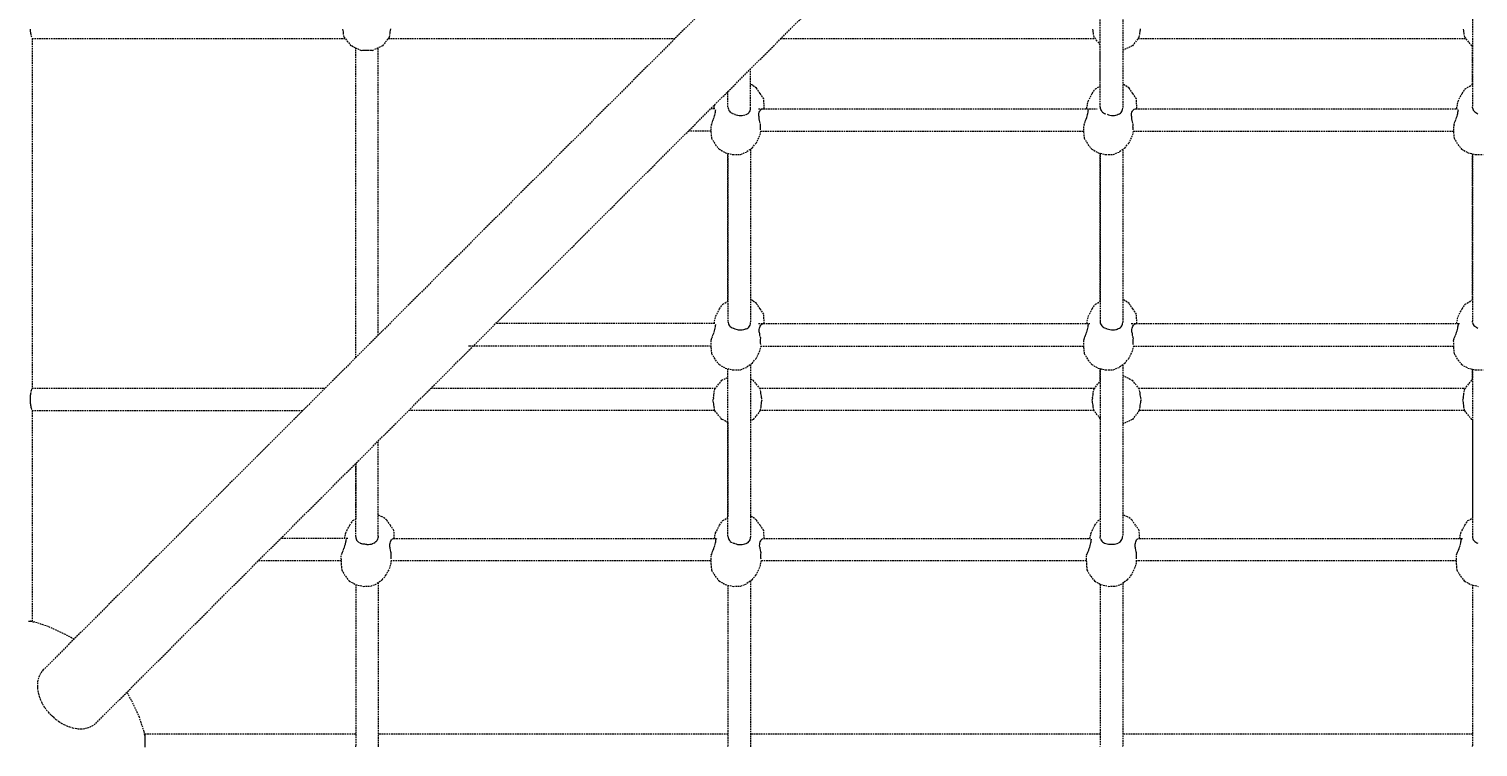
# Model space of a CAD drawing. Header units: millimetres. Extents: x -5899 to 5819, y -5159 to 4068.
# Drawn here: x -1605 to -444, y -934 to -358 of the extents above; entities that cross this region are included whole.
import ezdxf

# ---------------------------------------------------------------- set-up
doc = ezdxf.new("R2010")
doc.units = ezdxf.units.MM
doc.linetypes.add('HIDDEN', pattern=[1.905, 1.27, -0.635])
for name, color, linetype in [('DIKOM_ОБЪЕКТ', 7, 'Continuous'), ('DIKOM_РАЗМЕР_ЗОНА', 7, 'Continuous'), ('DIKOM_РАЗМЕР_ОБЪЕКТА', 7, 'Continuous')]:
    doc.layers.add(name, color=color, linetype=linetype)
doc.styles.add('style1', font='arialbd.ttf', dxfattribs={"width": 0.8})
doc.dimstyles.new('1-50', dxfattribs={"dimtxt": 300, "dimasz": 200, "dimexe": 100, "dimexo": 0, "dimgap": 100, "dimtad": 1, "dimtxsty": 'style1', "dimcen": 200, "dimclrd": 7, "dimclre": 7, "dimclrt": 7, "dimadec": 1, "dimazin": 2, "dimtfac": 1, "dimtmove": 0, "dimatfit": 2, "dimfxl": 0, "dimlwd": 25, "dimlwe": 18, "dimarcsym": 0})

# ---------------------------------------------------------------- blocks, each defined once
blk = doc.blocks.new('*D0')
at = {"layer": 'Defpoints', "color": 0, "transparency": 16777216}
for p in [(-587.3, 2301.2), (-4790.6, -2120.1), (-586.7, -2120.1)]:
    blk.add_point(p, dxfattribs=at)
at = {"layer": 'DIKOM_РАЗМЕР_ОБЪЕКТА', "color": 7, "lineweight": 18, "transparency": 16777216}
for p, q in [((-587.3, 2301.2), (-4890.6, 2301.2)), ((-586.7, -2120.1), (-4890.6, -2120.1))]:
    blk.add_line(p, q, dxfattribs=at)
at = {"layer": 'DIKOM_РАЗМЕР_ОБЪЕКТА', "color": 7, "lineweight": 25, "transparency": 16777216}
blk.add_line((-4790.6, 2101.2), (-4790.6, -1920.1), dxfattribs=at)
at = {"layer": 'DIKOM_РАЗМЕР_ОБЪЕКТА', "color": 7, "transparency": 16777216}
for points in [[(-4823.9, 2101.2), (-4757.2, 2101.2), (-4790.6, 2301.2)], [(-4823.9, -1920.1), (-4757.2, -1920.1), (-4790.6, -2120.1)]]:
    blk.add_solid(points, dxfattribs=at)
at = {"layer": 'DIKOM_РАЗМЕР_ОБЪЕКТА', "color": 7, "transparency": 16777216, "insert": (-5069.3, 85.6), "char_height": 300, "attachment_point": 5, "rotation": 90, "style": 'style1'}
blk.add_mtext('{\\fArial|b0|i0|c204|p34;\\H1.16667x;4400}', dxfattribs=at)
blk = doc.blocks.new('*D1')
at = {"layer": 'Defpoints', "color": 0, "transparency": 16777216}
for p in [(-2800.5, 90.1), (3818.9, 90.1), (3818.9, -4274.7)]:
    blk.add_point(p, dxfattribs=at)
at = {"layer": 'DIKOM_РАЗМЕР_ОБЪЕКТА', "color": 7, "lineweight": 18, "transparency": 16777216}
for p, q in [((-2800.5, 90.1), (-2800.5, -4374.7)), ((3818.9, 90.1), (3818.9, -4374.7))]:
    blk.add_line(p, q, dxfattribs=at)
at = {"layer": 'DIKOM_РАЗМЕР_ОБЪЕКТА', "color": 7, "lineweight": 25, "transparency": 16777216}
blk.add_line((-2600.5, -4274.7), (3618.9, -4274.7), dxfattribs=at)
at = {"layer": 'DIKOM_РАЗМЕР_ОБЪЕКТА', "color": 7, "transparency": 16777216}
for points in [[(-2600.5, -4241.4), (-2600.5, -4308), (-2800.5, -4274.7)], [(3618.9, -4241.4), (3618.9, -4308), (3818.9, -4274.7)]]:
    blk.add_solid(points, dxfattribs=at)
at = {"layer": 'DIKOM_РАЗМЕР_ОБЪЕКТА', "color": 7, "transparency": 16777216, "insert": (471, -3996), "char_height": 300, "attachment_point": 5, "style": 'style1'}
blk.add_mtext('{\\fArial|b0|i0|c204|p34;\\H1.16667x;6600}', dxfattribs=at)
blk = doc.blocks.new('*D2')
at = {"layer": 'Defpoints', "color": 0, "transparency": 16777216}
for p in [(-5423.1, 4068.5), (-588.6, 4068.5), (-588.6, -3888.2)]:
    blk.add_point(p, dxfattribs=at)
at = {"layer": 'DIKOM_РАЗМЕР_ЗОНА', "color": 7, "lineweight": 18, "transparency": 16777216}
for p, q in [((-588.6, 4068.5), (-5523.1, 4068.5)), ((-588.6, -3888.2), (-5523.1, -3888.2))]:
    blk.add_line(p, q, dxfattribs=at)
at = {"layer": 'DIKOM_РАЗМЕР_ЗОНА', "color": 7, "lineweight": 25, "transparency": 16777216}
blk.add_line((-5423.1, -3688.2), (-5423.1, 3868.5), dxfattribs=at)
at = {"layer": 'DIKOM_РАЗМЕР_ЗОНА', "color": 7, "transparency": 16777216}
for points in [[(-5456.4, 3868.5), (-5389.8, 3868.5), (-5423.1, 4068.5)], [(-5456.4, -3688.2), (-5389.8, -3688.2), (-5423.1, -3888.2)]]:
    blk.add_solid(points, dxfattribs=at)
at = {"layer": 'DIKOM_РАЗМЕР_ЗОНА', "color": 7, "transparency": 16777216, "insert": (-5701.8, 90.1), "char_height": 300, "attachment_point": 5, "rotation": 90, "style": 'style1'}
blk.add_mtext('{\\fArial|b0|i0|c204|p34;\\H1.16667x;7900}', dxfattribs=at)
blk = doc.blocks.new('*D3')
at = {"layer": 'Defpoints', "color": 0, "transparency": 16777216}
for p in [(-4566.9, 98), (5818.9, 98), (5818.9, -5058.6)]:
    blk.add_point(p, dxfattribs=at)
at = {"layer": 'DIKOM_РАЗМЕР_ЗОНА', "color": 7, "lineweight": 18, "transparency": 16777216}
for p, q in [((-4566.9, 98), (-4566.9, -5158.6)), ((5818.9, 98), (5818.9, -5158.6))]:
    blk.add_line(p, q, dxfattribs=at)
at = {"layer": 'DIKOM_РАЗМЕР_ЗОНА', "color": 7, "lineweight": 25, "transparency": 16777216}
blk.add_line((-4366.9, -5058.6), (5618.9, -5058.6), dxfattribs=at)
at = {"layer": 'DIKOM_РАЗМЕР_ЗОНА', "color": 7, "transparency": 16777216}
for points in [[(-4366.9, -5025.3), (-4366.9, -5092), (-4566.9, -5058.6)], [(5618.9, -5025.3), (5618.9, -5092), (5818.9, -5058.6)]]:
    blk.add_solid(points, dxfattribs=at)
at = {"layer": 'DIKOM_РАЗМЕР_ЗОНА', "color": 7, "transparency": 16777216, "insert": (502, -4779.9), "char_height": 300, "attachment_point": 5, "style": 'style1'}
blk.add_mtext('{\\fArial|b0|i0|c204|p34;\\H1.16667x;10400}', dxfattribs=at)

msp = doc.modelspace()

# ---------------------------------------------------------------- linework, layer by layer
at = {"layer": 'DIKOM_ОБЪЕКТ', "color": 7, "linetype": 'HIDDEN', "lineweight": 15}
for p, q in [((-694.252, 26.942), (-1593.394, -872.198)), ((-1551.43, -915.068), (-651.711, -15.368)), ((-746.695, -421.04), (-746.695, -287.186)), ((-728.697, -286.716), (-728.697, -421.859)), ((-448.497, -287.667), (-448.497, -420.734)), ((-1603.616, -359.462), (-1603.688, -358.493)), ((-1603.506, -360.739), (-1603.602, -359.719)), ((-1353.172, -359.655), (-1353.385, -358.515)), ((-1352.993, -360.802), (-1353.162, -359.719)), ((-1315.442, -360.738), (-1315.27, -359.643)), ((-1315.258, -359.575), (-1315.05, -358.456)), ((-752.483, -359.651), (-752.698, -358.493)), ((-752.303, -360.798), (-752.475, -359.699)), ((-714.749, -360.721), (-714.58, -359.643)), ((-714.564, -359.558), (-714.359, -358.455)), ((-455.489, -359.651), (-455.704, -358.497)), ((-455.31, -360.798), (-455.481, -359.704)), ((-1603.371, -361.784), (-1603.473, -361.024)), ((-1603.182, -362.834), (-1603.338, -361.983)), ((-1603.06, -363.321), (-1603.161, -362.921)), ((-1602.809, -364.5), (-1602.958, -363.856)), ((-1602.662, -365.002), (-1602.791, -364.566)), ((-1602.42, -366.13), (-1351.354, -366.165)), ((-1602.34, -366.13), (-1602.34, -646.422)), ((-1352.862, -361.854), (-1352.987, -360.855)), ((-1352.78, -362.771), (-1352.862, -361.854)), ((-1352.355, -364.91), (-1352.763, -363.121)), ((-1346.77, -371.913), (-1352.355, -364.91)), ((-1316.09, -364.91), (-1321.675, -371.913)), ((-1317.09, -366.164), (-1087.36, -366.166)), ((-1316.09, -364.91), (-1315.682, -363.122)), ((-1315.67, -362.84), (-1315.588, -361.91)), ((-1315.577, -361.813), (-1315.451, -360.797)), ((-1002.516, -366.164), (-750.663, -366.166)), ((-752.172, -361.853), (-752.298, -360.838)), ((-752.089, -362.783), (-752.172, -361.853)), ((-751.664, -364.91), (-752.072, -363.122)), ((-746.695, -371.141), (-751.664, -364.91)), ((-746.733, -404.148), (-746.734, -371.093)), ((-715.4, -364.91), (-720.984, -371.912)), ((-716.401, -366.164), (-453.67, -366.166)), ((-715.4, -364.91), (-714.992, -363.122)), ((-714.979, -362.839), (-714.899, -361.924)), ((-714.885, -361.797), (-714.762, -360.797)), ((-455.179, -361.853), (-455.304, -360.843)), ((-455.096, -362.779), (-455.179, -361.853)), ((-454.671, -364.91), (-455.079, -363.122)), ((-449.086, -371.912), (-454.671, -364.91)), ((-1340.09, -375.129), (-1346.77, -371.913)), ((-1343.126, -621.931), (-1343.128, -373.666)), ((-1339.743, -375.229), (-1339.283, -375.382)), ((-1339.283, -375.382), (-1338.817, -375.538)), ((-1338.654, -375.597), (-1337.762, -375.507)), ((-1337.706, -375.503), (-1336.637, -375.426)), ((-1336.572, -375.424), (-1335.43, -375.377)), ((-1335.357, -375.375), (-1334.143, -375.359)), ((-1334.062, -375.361), (-1332.86, -375.376)), ((-1332.86, -375.376), (-1331.97, -375.413)), ((-1331.652, -375.426), (-1330.579, -375.503)), ((-1330.52, -375.507), (-1329.794, -375.58)), ((-1329.453, -375.455), (-1328.508, -375.142)), ((-1321.675, -371.913), (-1328.194, -375.052)), ((-1325.159, -603.964), (-1325.161, -373.592)), ((-720.984, -371.912), (-728.697, -375.627)), ((-448.497, -372.196), (-449.086, -371.912)), ((-448.535, -403.043), (-448.536, -372.177)), ((-1026.895, -422), (-1026.898, -390.547)), ((-1025.702, -403.313), (-1026.896, -402.872)), ((-1022.006, -405.923), (-1025.702, -403.313)), ((-1019.082, -410.223), (-1022.006, -405.923)), ((-750.588, -406.489), (-746.695, -404.124)), ((-727.174, -403.313), (-728.697, -402.751)), ((-723.479, -405.923), (-727.174, -403.313)), ((-720.555, -410.222), (-723.479, -405.923)), ((-454.279, -406.489), (-448.9, -403.221)), ((-448.9, -403.221), (-448.497, -403.025)), ((-1044.891, -420.979), (-1044.89, -408.539)), ((-1016.223, -414.462), (-1019.082, -410.223)), ((-1015.861, -422.44), (-1016.223, -414.462)), ((-757.586, -422.439), (-756.272, -416.259)), ((-756.272, -416.259), (-753.121, -410.058)), ((-753.121, -410.058), (-750.588, -406.489)), ((-717.695, -414.462), (-720.555, -410.222)), ((-717.334, -422.439), (-717.695, -414.462)), ((-461.277, -422.439), (-459.963, -416.259)), ((-459.963, -416.259), (-456.813, -410.058)), ((-456.813, -410.058), (-454.279, -406.489)), ((-1055.433, -422.44), (-1058.791, -422.44)), ((-1056.376, -430.435), (-1056.044, -429.48)), ((-1056.113, -422.44), (-1055.39, -419.039)), ((-1055.977, -429.27), (-1055.673, -428.313)), ((-1055.619, -428.125), (-1055.362, -427.202)), ((-1055.323, -427.039), (-1055.159, -426.34)), ((-1055.089, -426.018), (-1054.941, -425.215)), ((-1054.923, -425.084), (-1054.837, -424.387)), ((-1054.862, -423.163), (-1054.819, -423.614)), ((-1054.831, -424.276), (-1054.812, -423.702)), ((-1044.887, -421.049), (-1044.826, -421.93)), ((-1044.81, -422.001), (-1044.599, -422.826)), ((-1044.57, -422.889), (-1044.218, -423.651)), ((-1044.179, -423.711), (-1043.698, -424.397)), ((-1043.648, -424.452), (-1043.057, -425.048)), ((-1042.996, -425.098), (-1042.306, -425.601)), ((-1042.235, -425.647), (-1041.458, -426.055)), ((-1041.376, -426.095), (-1040.534, -426.402)), ((-1040.028, -426.531), (-1039.427, -426.839)), ((-1039.318, -426.886), (-1038.342, -427.262)), ((-1038.224, -427.3), (-1037.205, -427.573)), ((-1037.076, -427.603), (-1036.033, -427.763)), ((-1035.893, -427.785), (-1034.839, -427.829)), ((-1034.578, -427.83), (-1033.547, -427.758)), ((-1033.436, -427.742), (-1032.442, -427.554)), ((-1031.998, -427.421), (-1031.407, -427.234)), ((-1030.993, -427.052), (-1030.449, -426.95)), ((-1030.377, -426.934), (-1029.574, -426.637)), ((-1029.463, -426.584), (-1028.755, -426.159)), ((-1028.713, -426.124), (-1028.105, -425.57)), ((-1028.074, -425.53), (-1027.58, -424.848)), ((-1027.557, -424.802), (-1027.195, -424.003)), ((-1027.18, -423.953), (-1026.964, -423.05)), ((-1026.958, -423.002), (-1026.895, -421.997)), ((-1020.321, -422.44), (-749.064, -422.439)), ((-1020.295, -428.287), (-1020.247, -427.516)), ((-1020.295, -428.287), (-1020.267, -429.411)), ((-1020.266, -429.441), (-1020.21, -430.02)), ((-1020.226, -427.184), (-1020.062, -426.172)), ((-1020.058, -426.147), (-1019.806, -425.223)), ((-1019.8, -425.199), (-1019.467, -424.397)), ((-1019.457, -424.374), (-1019.044, -423.712)), ((-1019.03, -423.691), (-1018.554, -423.168)), ((-1018.537, -423.149), (-1018.014, -422.763)), ((-1017.993, -422.748), (-1017.419, -422.518)), ((-1017.364, -422.504), (-1016.744, -422.44)), ((-757.913, -430.616), (-757.521, -429.491)), ((-757.504, -429.443), (-757.151, -428.327)), ((-757.125, -428.241), (-756.829, -427.177)), ((-756.819, -427.139), (-756.631, -426.334)), ((-756.579, -426.103), (-756.409, -425.187)), ((-756.406, -425.158), (-756.307, -424.362)), ((-756.337, -423.144), (-756.288, -423.663)), ((-756.306, -424.337), (-756.286, -423.683)), ((-746.695, -421.04), (-746.631, -421.959)), ((-746.628, -421.992), (-746.406, -422.858)), ((-746.398, -422.889), (-746.026, -423.692)), ((-746.011, -423.721), (-745.504, -424.443)), ((-745.482, -424.471), (-744.856, -425.102)), ((-744.827, -425.129), (-744.092, -425.664)), ((-744.056, -425.688), (-743.225, -426.126)), ((-743.18, -426.147), (-742.271, -426.478)), ((-741.159, -426.837), (-740.104, -427.243)), ((-740.052, -427.26), (-738.948, -427.555)), ((-738.891, -427.568), (-737.757, -427.743)), ((-737.696, -427.752), (-736.558, -427.801)), ((-736.445, -427.802), (-735.338, -427.723)), ((-735.288, -427.717), (-734.228, -427.517)), ((-734.184, -427.508), (-733.5, -427.292)), ((-733.119, -427.167), (-732.423, -426.847)), ((-732.162, -426.793), (-731.326, -426.484)), ((-731.295, -426.467), (-730.558, -426.026)), ((-730.534, -426.006), (-729.906, -425.433)), ((-729.888, -425.411), (-729.379, -424.709)), ((-729.366, -424.684), (-728.995, -423.863)), ((-728.988, -423.837), (-728.765, -422.911)), ((-728.762, -422.881), (-728.697, -421.86)), ((-721.768, -428.287), (-721.74, -429.409)), ((-721.767, -428.287), (-721.72, -427.516)), ((-721.739, -429.441), (-721.683, -430.02)), ((-721.698, -427.184), (-721.534, -426.174)), ((-721.53, -426.147), (-721.279, -425.224)), ((-721.272, -425.199), (-720.94, -424.398)), ((-720.93, -424.374), (-720.517, -423.713)), ((-720.504, -423.691), (-720.027, -423.167)), ((-720.01, -423.148), (-719.488, -422.763)), ((-719.465, -422.748), (-718.894, -422.518)), ((-718.839, -422.504), (-718.217, -422.439)), ((-718.216, -422.439), (-460.598, -422.439)), ((-461.196, -429.443), (-460.845, -428.336)), ((-460.814, -428.234), (-460.521, -427.176)), ((-460.51, -427.131), (-460.323, -426.334)), ((-460.27, -426.096), (-460.101, -425.187)), ((-460.096, -425.152), (-459.999, -424.361)), ((-460.029, -423.144), (-459.98, -423.659)), ((-459.997, -424.333), (-459.978, -423.683)), ((-448.434, -421.654), (-448.497, -420.736)), ((-448.43, -421.686), (-448.209, -422.551)), ((-448.199, -422.584), (-447.829, -423.384)), ((-447.814, -423.414), (-447.307, -424.135)), ((-447.284, -424.165), (-446.659, -424.795)), ((-446.629, -424.823), (-445.896, -425.357)), ((-445.858, -425.382), (-445.04, -425.813)), ((-444.982, -425.858), (-444.074, -426.453)), ((-1058.537, -440.439), (-1076.791, -440.439)), ((-1058.645, -436.581), (-1058.518, -441.103)), ((-1058.518, -441.103), (-1058.086, -446.018)), ((-1058.112, -435.317), (-1058.421, -436.09)), ((-1058.007, -435.038), (-1057.72, -434.21)), ((-1057.631, -433.923), (-1057.375, -433.049)), ((-1057.295, -432.771), (-1056.915, -431.855)), ((-1056.816, -431.604), (-1056.458, -430.663)), ((-1020.21, -430.02), (-1020.157, -430.578)), ((-1020.154, -430.61), (-1019.956, -431.746)), ((-1019.95, -431.783), (-1019.673, -432.903)), ((-1019.663, -432.943), (-1019.321, -434.026)), ((-1018.806, -440.276), (-1019.613, -444.074)), ((-1019.232, -436.188), (-1019.237, -437.094)), ((-1019.235, -437.182), (-1019.213, -438.01)), ((-1019.201, -435.157), (-1019.231, -436.141)), ((-1019.213, -438.01), (-1019.16, -438.745)), ((-1019.163, -434.434), (-1019.199, -435.112)), ((-1019.157, -438.788), (-1019.098, -439.281)), ((-1018.84, -440.439), (-760.01, -440.439)), ((-760.117, -436.586), (-759.991, -441.103)), ((-759.991, -441.103), (-759.558, -446.018)), ((-759.547, -435.223), (-759.934, -436.188)), ((-759.501, -435.096), (-759.171, -434.139)), ((-759.15, -434.078), (-758.838, -433.011)), ((-758.786, -432.815), (-758.385, -431.846)), ((-758.361, -431.791), (-757.932, -430.668)), ((-721.683, -430.02), (-721.629, -430.576)), ((-721.627, -430.61), (-721.43, -431.745)), ((-721.423, -431.783), (-721.147, -432.901)), ((-721.136, -432.943), (-720.794, -434.025)), ((-720.277, -440.275), (-721.086, -444.074)), ((-720.705, -436.187), (-720.71, -437.093)), ((-720.708, -437.183), (-720.685, -438.01)), ((-720.674, -435.157), (-720.703, -436.139)), ((-720.685, -438.01), (-720.633, -438.743)), ((-720.636, -434.434), (-720.671, -435.11)), ((-720.63, -438.788), (-720.57, -439.28)), ((-720.312, -440.439), (-463.701, -440.439)), ((-463.808, -436.586), (-463.683, -441.102)), ((-463.683, -441.102), (-463.25, -446.018)), ((-463.243, -435.229), (-463.625, -436.188)), ((-463.192, -435.096), (-462.865, -434.145)), ((-462.841, -434.078), (-462.531, -433.018)), ((-462.478, -432.815), (-462.079, -431.853)), ((-462.053, -431.791), (-461.627, -430.675)), ((-461.604, -430.615), (-461.215, -429.498)), ((-1058.086, -446.018), (-1055.054, -451.103)), ((-1055.054, -451.103), (-1052.052, -454.782)), ((-1025.55, -453.904), (-1022.407, -449.856)), ((-1019.613, -444.074), (-1022.407, -449.856)), ((-759.558, -446.018), (-756.527, -451.102)), ((-756.527, -451.102), (-753.525, -454.781)), ((-727.023, -453.904), (-723.88, -449.856)), ((-721.086, -444.074), (-723.88, -449.856)), ((-463.25, -446.018), (-460.218, -451.102)), ((-460.218, -451.102), (-457.216, -454.781)), ((-1052.052, -454.782), (-1046.974, -457.65)), ((-1046.974, -457.65), (-1040.827, -459.141)), ((-1044.928, -576.569), (-1044.929, -458.146)), ((-1044.892, -458.155), (-1044.891, -592.902)), ((-1040.827, -459.141), (-1034.827, -458.957)), ((-1034.827, -458.957), (-1030.162, -457.136)), ((-1025.55, -453.904), (-1030.162, -457.136)), ((-1026.894, -454.846), (-1026.894, -593.82)), ((-753.525, -454.781), (-748.447, -457.65)), ((-748.447, -457.65), (-742.3, -459.141)), ((-746.731, -576.77), (-746.733, -458.066)), ((-746.695, -458.075), (-746.694, -592.955)), ((-742.3, -459.141), (-736.3, -458.956)), ((-736.3, -458.956), (-731.635, -457.136)), ((-727.023, -453.904), (-731.635, -457.136)), ((-728.697, -455.077), (-728.697, -593.686)), ((-457.216, -454.781), (-452.139, -457.65)), ((-452.139, -457.65), (-445.992, -459.14)), ((-448.533, -575.666), (-448.535, -458.523)), ((-448.497, -458.533), (-448.497, -592.65)), ((-445.992, -459.14), (-439.991, -458.956)), ((-1051.648, -582.681), (-1049.115, -579.112)), ((-1049.115, -579.112), (-1044.891, -576.548)), ((-1025.702, -575.936), (-1026.894, -575.496)), ((-1022.006, -578.546), (-1025.702, -575.936)), ((-1019.082, -582.846), (-1022.006, -578.546)), ((-753.121, -582.681), (-750.588, -579.112)), ((-750.588, -579.112), (-746.694, -576.747)), ((-727.174, -575.935), (-728.697, -575.374)), ((-723.479, -578.546), (-727.174, -575.935)), ((-720.555, -582.846), (-723.479, -578.546)), ((-456.813, -582.681), (-454.279, -579.112)), ((-454.279, -579.112), (-448.9, -575.844)), ((-448.9, -575.844), (-448.497, -575.648)), ((-1056.016, -594.604), (-1054.799, -588.882)), ((-1054.799, -588.882), (-1051.648, -582.681)), ((-1016.222, -587.085), (-1019.082, -582.846)), ((-1015.882, -594.604), (-1016.222, -587.085)), ((-757.489, -594.604), (-756.272, -588.882)), ((-756.272, -588.882), (-753.121, -582.681)), ((-717.695, -587.084), (-720.555, -582.846)), ((-717.355, -594.604), (-717.695, -587.084)), ((-461.18, -594.603), (-459.963, -588.882)), ((-459.963, -588.882), (-456.813, -582.681)), ((-1055.478, -594.604), (-1230.959, -594.604)), ((-1056.913, -603.902), (-1056.49, -602.794)), ((-1056.467, -602.73), (-1056.08, -601.618)), ((-1056.06, -601.558), (-1055.712, -600.456)), ((-1055.696, -600.404), (-1055.402, -599.348)), ((-1055.391, -599.303), (-1055.158, -598.308)), ((-1055.13, -598.157), (-1054.981, -597.359)), ((-1054.977, -597.322), (-1054.879, -596.533)), ((-1054.908, -595.314), (-1054.859, -595.828)), ((-1054.878, -596.502), (-1054.858, -595.852)), ((-1044.891, -592.903), (-1044.829, -593.821)), ((-1044.826, -593.854), (-1044.603, -594.719)), ((-1044.595, -594.751), (-1044.224, -595.552)), ((-1044.208, -595.583), (-1043.702, -596.304)), ((-1043.68, -596.333), (-1043.054, -596.963)), ((-1043.024, -596.99), (-1042.291, -597.525)), ((-1042.253, -597.55), (-1041.424, -597.987)), ((-1041.378, -598.009), (-1040.649, -598.274)), ((-1040.43, -598.353), (-1039.884, -598.478)), ((-1039.884, -598.478), (-1039.451, -598.7)), ((-1039.355, -598.744), (-1038.303, -599.15)), ((-1038.249, -599.167), (-1037.146, -599.461)), ((-1037.088, -599.475), (-1035.957, -599.65)), ((-1035.893, -599.659), (-1034.758, -599.707)), ((-1034.642, -599.709), (-1033.536, -599.631)), ((-1033.485, -599.624), (-1032.426, -599.425)), ((-1032.161, -599.345), (-1031.39, -599.102)), ((-1031.314, -599.074), (-1030.817, -598.844)), ((-1030.817, -598.844), (-1030.4, -598.766)), ((-1030.359, -598.753), (-1029.524, -598.444)), ((-1029.491, -598.428), (-1028.756, -597.986)), ((-1028.731, -597.965), (-1028.103, -597.394)), ((-1028.084, -597.37), (-1027.576, -596.669)), ((-1027.564, -596.644), (-1027.192, -595.823)), ((-1027.185, -595.795), (-1026.962, -594.869)), ((-1026.959, -594.841), (-1026.894, -593.818)), ((-1020.328, -594.604), (-755.018, -594.604)), ((-1019.873, -600.451), (-1019.806, -599.376)), ((-1019.845, -601.574), (-1019.873, -600.451)), ((-1019.844, -601.606), (-1019.734, -602.74)), ((-1019.804, -599.348), (-1019.64, -598.338)), ((-1019.731, -602.775), (-1019.535, -603.909)), ((-1019.636, -598.311), (-1019.384, -597.39)), ((-1019.376, -597.364), (-1019.045, -596.563)), ((-1019.035, -596.538), (-1018.623, -595.877)), ((-1018.608, -595.855), (-1018.134, -595.332)), ((-1018.115, -595.313), (-1017.592, -594.928)), ((-1017.571, -594.912), (-1016.999, -594.682)), ((-1016.941, -594.669), (-1016.52, -594.625)), ((-758.407, -603.955), (-757.977, -602.832)), ((-757.957, -602.78), (-757.565, -601.655)), ((-757.548, -601.607), (-757.196, -600.492)), ((-757.17, -600.405), (-756.873, -599.34)), ((-756.864, -599.303), (-756.63, -598.3)), ((-756.603, -598.156), (-756.453, -597.35)), ((-756.45, -597.321), (-756.352, -596.526)), ((-756.382, -595.309), (-756.332, -595.827)), ((-756.351, -596.502), (-756.331, -595.847)), ((-746.694, -592.959), (-746.631, -593.881)), ((-746.628, -593.909), (-746.407, -594.772)), ((-746.398, -594.804), (-746.026, -595.605)), ((-746.011, -595.636), (-745.504, -596.357)), ((-745.482, -596.386), (-744.856, -597.016)), ((-744.826, -597.044), (-744.094, -597.579)), ((-744.056, -597.604), (-743.226, -598.04)), ((-743.18, -598.062), (-742.272, -598.393)), ((-742.079, -598.441), (-741.383, -598.601)), ((-741.158, -598.711), (-740.105, -599.117)), ((-740.051, -599.134), (-738.949, -599.429)), ((-738.89, -599.442), (-737.759, -599.617)), ((-737.696, -599.626), (-736.56, -599.674)), ((-736.444, -599.675), (-735.339, -599.598)), ((-735.287, -599.591), (-734.23, -599.392)), ((-734.184, -599.382), (-733.664, -599.218)), ((-733.664, -599.218), (-733.193, -599.07)), ((-733.117, -599.041), (-732.246, -598.64)), ((-732.16, -598.619), (-731.327, -598.31)), ((-731.293, -598.292), (-730.558, -597.852)), ((-730.533, -597.831), (-729.906, -597.26)), ((-729.886, -597.235), (-729.379, -596.535)), ((-729.366, -596.509), (-728.995, -595.691)), ((-728.987, -595.662), (-728.764, -594.736)), ((-728.761, -594.701), (-728.697, -593.686)), ((-721.8, -594.604), (-458.709, -594.603)), ((-721.346, -600.451), (-721.279, -599.378)), ((-721.318, -601.572), (-721.346, -600.451)), ((-721.317, -601.605), (-721.207, -602.739)), ((-721.277, -599.348), (-721.113, -598.339)), ((-721.203, -602.774), (-721.007, -603.907)), ((-721.108, -598.311), (-720.857, -597.39)), ((-720.849, -597.363), (-720.519, -596.563)), ((-720.508, -596.538), (-720.096, -595.878)), ((-720.082, -595.855), (-719.607, -595.332)), ((-719.588, -595.313), (-719.066, -594.929)), ((-719.044, -594.912), (-718.474, -594.682)), ((-718.419, -594.669), (-717.992, -594.624)), ((-462.097, -603.955), (-461.671, -602.839)), ((-461.649, -602.78), (-461.259, -601.662)), ((-461.24, -601.607), (-460.889, -600.5)), ((-460.859, -600.398), (-460.564, -599.34)), ((-460.554, -599.295), (-460.321, -598.3)), ((-460.294, -598.156), (-460.144, -597.35)), ((-460.141, -597.316), (-460.043, -596.526)), ((-460.073, -595.309), (-460.024, -595.823)), ((-460.041, -596.497), (-460.022, -595.847)), ((-448.434, -593.571), (-448.497, -592.65)), ((-448.43, -593.602), (-448.209, -594.465)), ((-448.199, -594.498), (-447.829, -595.298)), ((-447.813, -595.33), (-447.308, -596.05)), ((-447.284, -596.08), (-446.659, -596.709)), ((-446.628, -596.738), (-446.106, -597.119)), ((-445.858, -597.297), (-445.03, -597.734)), ((-444.901, -597.785), (-444.075, -598.326)), ((-1058.549, -612.603), (-1252.98, -612.604)), ((-1058.67, -608.304), (-1058.518, -613.726)), ((-1058.343, -607.487), (-1058.669, -608.304)), ((-1058.518, -613.726), (-1058.086, -618.641)), ((-1058.266, -607.289), (-1057.918, -606.282)), ((-1057.884, -606.173), (-1057.428, -605.145)), ((-1057.393, -605.065), (-1056.941, -603.974)), ((-1018.684, -612.325), (-1019.613, -616.698)), ((-1019.528, -603.947), (-1019.251, -605.065)), ((-1019.242, -605.108), (-1018.947, -606.041)), ((-1019.049, -608.352), (-1019.054, -609.258)), ((-1019.053, -609.348), (-1019.03, -610.174)), ((-1019.018, -607.322), (-1019.047, -608.305)), ((-1019.03, -610.174), (-1018.978, -610.909)), ((-1018.961, -606.234), (-1019.016, -607.275)), ((-1018.975, -610.953), (-1018.915, -611.445)), ((-1018.743, -612.603), (-760.022, -612.603)), ((-759.816, -607.486), (-760.142, -608.303)), ((-760.142, -608.303), (-759.991, -613.725)), ((-759.991, -613.725), (-759.558, -618.641)), ((-759.751, -607.325), (-759.399, -606.303)), ((-759.357, -606.173), (-758.914, -605.175)), ((-758.888, -605.117), (-758.429, -604.01)), ((-720.157, -612.325), (-721.086, -616.697)), ((-721.001, -603.946), (-720.724, -605.064)), ((-720.715, -605.107), (-720.42, -606.04)), ((-720.522, -608.352), (-720.526, -609.256)), ((-720.525, -609.348), (-720.502, -610.173)), ((-720.49, -607.321), (-720.52, -608.303)), ((-720.503, -610.173), (-720.45, -610.907)), ((-720.434, -606.234), (-720.489, -607.274)), ((-720.447, -610.952), (-720.387, -611.443)), ((-720.215, -612.603), (-463.714, -612.603)), ((-463.507, -607.486), (-463.833, -608.303)), ((-463.833, -608.303), (-463.683, -613.725)), ((-463.683, -613.725), (-463.25, -618.641)), ((-463.443, -607.325), (-463.092, -606.31)), ((-463.048, -606.173), (-462.608, -605.183)), ((-462.58, -605.116), (-462.124, -604.018)), ((-1058.086, -618.641), (-1055.054, -623.726)), ((-1055.054, -623.726), (-1052.052, -627.405)), ((-1025.55, -626.528), (-1030.162, -629.759)), ((-1025.55, -626.528), (-1022.407, -622.479)), ((-1019.613, -616.698), (-1022.407, -622.479)), ((-759.558, -618.641), (-756.527, -623.726)), ((-756.527, -623.726), (-753.525, -627.405)), ((-727.023, -626.527), (-731.635, -629.759)), ((-727.023, -626.527), (-723.88, -622.479)), ((-721.086, -616.697), (-723.88, -622.479)), ((-463.25, -618.641), (-460.217, -623.726)), ((-460.217, -623.726), (-457.216, -627.405)), ((-1052.052, -627.405), (-1046.974, -630.273)), ((-1049.777, -639.97), (-1044.892, -637.617)), ((-1046.974, -630.273), (-1040.827, -631.763)), ((-1044.928, -637.635), (-1044.928, -630.769)), ((-1044.891, -765.058), (-1044.892, -630.778)), ((-1040.827, -631.763), (-1034.827, -631.58)), ((-1034.827, -631.58), (-1030.162, -629.759)), ((-1026.894, -627.469), (-1026.894, -765.813)), ((-753.525, -627.405), (-748.447, -630.273)), ((-748.447, -630.273), (-742.3, -631.763)), ((-746.73, -640.785), (-746.73, -630.689)), ((-746.695, -630.697), (-746.694, -765.655)), ((-742.3, -631.763), (-736.299, -631.58)), ((-736.299, -631.58), (-731.635, -629.759)), ((-728.697, -627.7), (-728.697, -764.843)), ((-728.697, -636.256), (-720.984, -639.97)), ((-457.216, -627.405), (-452.139, -630.273)), ((-452.139, -630.273), (-445.991, -631.763)), ((-448.533, -639.703), (-448.533, -631.147)), ((-448.497, -631.155), (-448.497, -765.159)), ((-445.991, -631.763), (-439.991, -631.58)), ((-1603.339, -650.569), (-1603.182, -649.719)), ((-1603.161, -649.631), (-1603.059, -649.226)), ((-1602.973, -648.761), (-1602.81, -648.051)), ((-1602.791, -647.985), (-1602.66, -647.548)), ((-1602.62, -647.34), (-1602.511, -646.897)), ((-1602.42, -646.422), (-1367.586, -646.391)), ((-1282.743, -646.386), (-1054.895, -646.387)), ((-1056.02, -650.691), (-1055.941, -649.785)), ((-1055.922, -649.429), (-1055.361, -646.972)), ((-1055.361, -646.972), (-1049.777, -639.97)), ((-1026.894, -638.904), (-1024.681, -639.97)), ((-1019.098, -646.972), (-1024.681, -639.97)), ((-1019.564, -646.386), (-751.197, -646.387)), ((-1018.538, -649.422), (-1019.098, -646.972)), ((-1018.453, -650.532), (-1018.53, -649.608)), ((-752.324, -650.694), (-752.241, -649.769)), ((-752.225, -649.43), (-751.664, -646.972)), ((-751.664, -646.972), (-746.695, -640.74)), ((-715.4, -646.972), (-720.984, -639.97)), ((-715.868, -646.386), (-454.204, -646.387)), ((-714.84, -649.422), (-715.4, -646.972)), ((-714.758, -650.517), (-714.833, -649.611)), ((-455.331, -650.693), (-455.249, -649.773)), ((-455.232, -649.43), (-454.671, -646.972)), ((-454.671, -646.972), (-449.086, -639.97)), ((-449.086, -639.97), (-448.497, -639.686)), ((-1603.691, -656.57), (-1603.733, -655.374)), ((-1603.731, -655.253), (-1603.688, -654.058)), ((-1603.688, -654.058), (-1603.613, -653.056)), ((-1603.613, -657.694), (-1603.688, -656.691)), ((-1603.601, -652.833), (-1603.559, -652.377)), ((-1603.56, -658.353), (-1603.601, -657.916)), ((-1603.506, -658.936), (-1603.56, -658.353)), ((-1603.559, -652.377), (-1603.506, -651.813)), ((-1603.496, -651.701), (-1603.371, -650.767)), ((-1603.371, -659.982), (-1603.496, -659.048)), ((-1603.182, -661.031), (-1603.339, -660.181)), ((-1603.059, -661.525), (-1603.161, -661.119)), ((-1056.708, -656.633), (-1056.907, -655.704)), ((-1056.575, -654.193), (-1056.828, -655.374)), ((-1056.483, -657.848), (-1056.694, -656.714)), ((-1056.557, -654.108), (-1056.453, -653.551)), ((-1056.303, -658.996), (-1056.472, -657.919)), ((-1056.453, -653.551), (-1056.345, -652.966)), ((-1056.331, -652.89), (-1056.162, -651.808)), ((-1056.171, -660.05), (-1056.295, -659.058)), ((-1056.091, -660.962), (-1056.171, -660.051)), ((-1056.151, -651.741), (-1056.028, -650.748)), ((-1055.361, -664.436), (-1056.072, -661.32)), ((-1019.098, -664.436), (-1018.386, -661.32)), ((-1018.327, -651.593), (-1018.449, -650.574)), ((-1018.373, -661.037), (-1018.291, -660.104)), ((-1018.149, -652.759), (-1018.32, -651.644)), ((-1018.282, -660.014), (-1018.155, -658.995)), ((-1018.146, -658.939), (-1017.974, -657.84)), ((-1017.921, -654.002), (-1018.14, -652.819)), ((-1017.955, -657.74), (-1017.748, -656.626)), ((-1017.646, -655.297), (-1017.909, -654.07)), ((-1017.733, -656.555), (-1017.551, -655.704)), ((-753.012, -656.634), (-753.211, -655.704)), ((-752.873, -654.17), (-753.131, -655.374)), ((-752.786, -657.848), (-753.001, -656.691)), ((-752.86, -654.109), (-752.756, -653.548)), ((-752.606, -658.996), (-752.778, -657.898)), ((-752.756, -653.548), (-752.643, -652.944)), ((-752.634, -652.891), (-752.461, -651.788)), ((-752.475, -660.05), (-752.601, -659.037)), ((-752.392, -660.98), (-752.475, -660.05)), ((-752.454, -651.744), (-752.328, -650.731)), ((-751.664, -664.436), (-752.376, -661.32)), ((-715.4, -664.436), (-714.689, -661.32)), ((-714.632, -651.576), (-714.752, -650.577)), ((-714.677, -661.037), (-714.596, -660.123)), ((-714.455, -652.739), (-714.624, -651.646)), ((-714.582, -659.994), (-714.458, -658.995)), ((-714.446, -658.917), (-714.277, -657.841)), ((-714.229, -653.979), (-714.442, -652.821)), ((-714.258, -657.74), (-714.051, -656.626)), ((-713.954, -655.273), (-714.212, -654.071)), ((-714.03, -656.531), (-713.853, -655.704)), ((-456.019, -656.634), (-456.217, -655.704)), ((-455.881, -654.175), (-456.138, -655.374)), ((-455.793, -657.848), (-456.007, -656.696)), ((-455.867, -654.108), (-455.763, -653.549)), ((-455.613, -658.996), (-455.784, -657.903)), ((-455.763, -653.549), (-455.651, -652.949)), ((-455.641, -652.891), (-455.469, -651.793)), ((-455.481, -660.05), (-455.607, -659.042)), ((-455.4, -660.976), (-455.481, -660.05)), ((-455.461, -651.743), (-455.335, -650.734)), ((-454.671, -664.436), (-455.382, -661.32)), ((-1602.81, -662.698), (-1602.973, -661.988)), ((-1602.66, -663.201), (-1602.791, -662.763)), ((-1602.511, -663.852), (-1602.62, -663.409)), ((-1602.42, -664.328), (-1385.553, -664.358)), ((-1602.34, -664.328), (-1602.34, -833.255)), ((-1055.378, -664.363), (-1300.718, -664.362)), ((-1049.777, -671.439), (-1055.361, -664.436)), ((-1044.891, -673.791), (-1049.777, -671.439)), ((-1024.681, -671.439), (-1026.894, -672.504)), ((-1019.098, -664.436), (-1024.681, -671.439)), ((-751.681, -664.363), (-1019.08, -664.362)), ((-746.695, -670.668), (-751.664, -664.436)), ((-746.733, -670.62), (-746.723, -751.572)), ((-720.984, -671.439), (-728.697, -675.152)), ((-715.4, -664.436), (-720.984, -671.439)), ((-454.687, -664.363), (-715.384, -664.362)), ((-449.086, -671.439), (-454.671, -664.436)), ((-448.497, -671.722), (-449.086, -671.439)), ((-448.535, -671.704), (-448.525, -750.394)), ((-1044.929, -673.773), (-1044.92, -750.014)), ((-1325.091, -765.031), (-1325.096, -688.739)), ((-1343.122, -706.765), (-1343.117, -751.191)), ((-1343.09, -765.364), (-1343.086, -706.728)), ((-1347.908, -756.131), (-1345.373, -752.562)), ((-1345.373, -752.562), (-1343.088, -751.174)), ((-1321.96, -749.386), (-1325.093, -748.23)), ((-1318.265, -751.996), (-1321.96, -749.386)), ((-1315.342, -756.296), (-1318.265, -751.996)), ((-1051.648, -756.131), (-1049.115, -752.562)), ((-1049.115, -752.562), (-1044.891, -749.997)), ((-1025.701, -749.386), (-1026.894, -748.946)), ((-1022.006, -751.996), (-1025.701, -749.386)), ((-1019.082, -756.296), (-1022.006, -751.996)), ((-750.886, -756.131), (-748.352, -752.562)), ((-748.352, -752.562), (-746.694, -751.555)), ((-724.939, -749.385), (-728.697, -747.999)), ((-721.243, -751.995), (-724.939, -749.385)), ((-718.319, -756.295), (-721.243, -751.995)), ((-454.627, -756.13), (-452.093, -752.561)), ((-452.093, -752.561), (-448.497, -750.377)), ((-1352.001, -766.768), (-1351.058, -762.332)), ((-1351.058, -762.332), (-1347.908, -756.131)), ((-1343.087, -765.405), (-1343.024, -766.315)), ((-1325.38, -766.993), (-1325.16, -766.082)), ((-1325.091, -765.03), (-1325.156, -766.041)), ((-1312.481, -760.535), (-1315.342, -756.296)), ((-1312.2, -766.768), (-1312.481, -760.535)), ((-1055.742, -766.768), (-1054.799, -762.332)), ((-1054.799, -762.332), (-1051.648, -756.131)), ((-1044.891, -765.062), (-1044.829, -765.979)), ((-1044.825, -766.009), (-1044.603, -766.874)), ((-1026.959, -766.833), (-1026.894, -765.818)), ((-1016.222, -760.535), (-1019.082, -756.296)), ((-1015.94, -766.768), (-1016.222, -760.535)), ((-754.98, -766.768), (-754.036, -762.332)), ((-754.036, -762.332), (-750.886, -756.131)), ((-746.631, -766.485), (-746.694, -765.655)), ((-728.985, -766.776), (-728.764, -765.85)), ((-728.761, -765.815), (-728.697, -764.844)), ((-715.46, -760.534), (-718.319, -756.295)), ((-715.178, -766.768), (-715.46, -760.534)), ((-458.721, -766.768), (-457.778, -762.332)), ((-457.778, -762.332), (-454.627, -756.13)), ((-448.497, -765.155), (-448.434, -766.078)), ((-448.43, -766.11), (-448.209, -766.977)), ((-1349.531, -766.768), (-1403.354, -766.768)), ((-1353.893, -778.324), (-1353.451, -777.332)), ((-1353.389, -777.188), (-1352.96, -776.152)), ((-1352.911, -776.025), (-1352.507, -774.968)), ((-1352.466, -774.855), (-1352.095, -773.79)), ((-1352.063, -773.688), (-1351.727, -772.627)), ((-1351.701, -772.537), (-1351.417, -771.517)), ((-1351.381, -771.361), (-1351.174, -770.477)), ((-1351.16, -770.41), (-1350.997, -769.528)), ((-1350.989, -769.467), (-1350.893, -768.702)), ((-1350.921, -767.482), (-1350.875, -767.979)), ((-1350.891, -768.65), (-1350.871, -768.02)), ((-1343.014, -766.357), (-1342.795, -767.213)), ((-1342.779, -767.25), (-1342.413, -768.04)), ((-1342.389, -768.076), (-1341.889, -768.788)), ((-1341.861, -768.82), (-1341.244, -769.441)), ((-1341.208, -769.471), (-1340.487, -769.997)), ((-1340.445, -770.024), (-1339.63, -770.453)), ((-1339.579, -770.477), (-1338.692, -770.801)), ((-1338.575, -770.836), (-1337.613, -771.056)), ((-1337.544, -771.066), (-1337.061, -771.119)), ((-1337.061, -771.119), (-1336.516, -771.179)), ((-1336.439, -771.182), (-1335.984, -771.181)), ((-1335.984, -771.181), (-1335.367, -771.346)), ((-1335.283, -771.365), (-1334.183, -771.535)), ((-1334.09, -771.549), (-1332.984, -771.596)), ((-1332.809, -771.597), (-1331.731, -771.521)), ((-1331.657, -771.51), (-1330.621, -771.315)), ((-1330.556, -771.299), (-1329.585, -770.992)), ((-1329.527, -770.971), (-1328.914, -770.689)), ((-1328.577, -770.533), (-1327.755, -770.015)), ((-1327.674, -769.955), (-1326.951, -769.343)), ((-1326.918, -769.307), (-1326.301, -768.605)), ((-1326.276, -768.569), (-1325.776, -767.879)), ((-1325.757, -767.842), (-1325.391, -767.033)), ((-1315.793, -772.616), (-1315.727, -771.549)), ((-1315.765, -773.729), (-1315.793, -772.616)), ((-1315.764, -773.77), (-1315.655, -774.896)), ((-1315.724, -771.512), (-1315.561, -770.511)), ((-1315.651, -774.94), (-1315.456, -776.063)), ((-1315.555, -770.476), (-1315.306, -769.562)), ((-1315.448, -776.112), (-1315.174, -777.221)), ((-1315.298, -769.528), (-1314.969, -768.733)), ((-1315.161, -777.272), (-1314.906, -778.082)), ((-1314.954, -768.703), (-1314.545, -768.047)), ((-1314.528, -768.02), (-1314.057, -767.501)), ((-1314.035, -767.477), (-1313.517, -767.096)), ((-1313.491, -767.077), (-1312.924, -766.849)), ((-1312.481, -766.768), (-1053.272, -766.768)), ((-1057.67, -778.407), (-1057.196, -777.34)), ((-1057.17, -777.281), (-1056.712, -776.175)), ((-1056.688, -776.119), (-1056.26, -774.997)), ((-1056.24, -774.945), (-1055.848, -773.82)), ((-1055.831, -773.771), (-1055.478, -772.656)), ((-1055.452, -772.569), (-1055.156, -771.505)), ((-1055.121, -771.359), (-1054.912, -770.465)), ((-1054.905, -770.431), (-1054.735, -769.515)), ((-1054.732, -769.486), (-1054.633, -768.69)), ((-1054.663, -767.473), (-1054.615, -767.991)), ((-1054.633, -768.666), (-1054.613, -768.011)), ((-1044.595, -766.906), (-1044.224, -767.707)), ((-1044.208, -767.738), (-1043.702, -768.459)), ((-1043.68, -768.489), (-1043.054, -769.118)), ((-1043.024, -769.146), (-1042.29, -769.681)), ((-1042.253, -769.706), (-1041.424, -770.142)), ((-1041.01, -770.297), (-1040.47, -770.495)), ((-1040.43, -770.508), (-1039.622, -770.693)), ((-1039.355, -770.826), (-1038.303, -771.231)), ((-1038.248, -771.248), (-1037.147, -771.542)), ((-1037.088, -771.556), (-1035.957, -771.731)), ((-1035.893, -771.74), (-1034.758, -771.788)), ((-1034.641, -771.79), (-1033.536, -771.712)), ((-1033.485, -771.706), (-1032.462, -771.512)), ((-1032.381, -771.496), (-1031.39, -771.183)), ((-1031.314, -771.155), (-1030.494, -770.777)), ((-1030.358, -770.747), (-1029.524, -770.438)), ((-1029.491, -770.42), (-1028.756, -769.98)), ((-1028.73, -769.959), (-1028.103, -769.387)), ((-1028.083, -769.363), (-1027.576, -768.663)), ((-1027.563, -768.637), (-1027.192, -767.818)), ((-1027.185, -767.79), (-1026.962, -766.863)), ((-1019.535, -772.616), (-1019.467, -771.542)), ((-1019.506, -773.736), (-1019.535, -772.616)), ((-1019.505, -773.77), (-1019.396, -774.903)), ((-1019.466, -771.512), (-1019.301, -770.504)), ((-1019.392, -774.939), (-1019.196, -776.071)), ((-1019.296, -770.476), (-1019.046, -769.555)), ((-1019.19, -776.111), (-1018.913, -777.228)), ((-1019.038, -769.528), (-1018.707, -768.728)), ((-1018.902, -777.272), (-1018.647, -778.081)), ((-1018.696, -768.703), (-1018.284, -768.042)), ((-1018.27, -768.02), (-1017.795, -767.497)), ((-1017.776, -767.477), (-1017.255, -767.093)), ((-1017.232, -767.077), (-1016.661, -766.847)), ((-1016.173, -766.768), (-754.471, -766.768)), ((-756.909, -778.407), (-756.429, -777.33)), ((-756.407, -777.281), (-755.945, -776.165)), ((-755.926, -776.119), (-755.493, -774.986)), ((-755.477, -774.945), (-755.082, -773.809)), ((-755.069, -773.771), (-754.712, -772.646)), ((-754.692, -772.579), (-754.393, -771.505)), ((-754.358, -771.359), (-754.149, -770.465)), ((-754.144, -770.439), (-753.974, -769.515)), ((-753.971, -769.494), (-753.871, -768.69)), ((-753.902, -767.473), (-753.852, -767.996)), ((-753.87, -768.672), (-753.85, -768.011)), ((-746.495, -766.942), (-746.628, -766.512)), ((-746.398, -767.321), (-746.026, -768.124)), ((-746.011, -768.153), (-745.503, -768.876)), ((-745.482, -768.904), (-744.855, -769.536)), ((-744.826, -769.561), (-744.092, -770.097)), ((-744.056, -770.121), (-743.224, -770.559)), ((-743.18, -770.58), (-742.271, -770.911)), ((-742.232, -770.924), (-741.251, -771.149)), ((-741.159, -771.165), (-740.105, -771.28)), ((-739.998, -771.283), (-738.984, -771.281)), ((-738.89, -771.303), (-737.76, -771.478)), ((-737.695, -771.487), (-736.562, -771.535)), ((-736.442, -771.537), (-735.34, -771.459)), ((-735.286, -771.453), (-734.23, -771.253)), ((-734.184, -771.243), (-733.195, -770.931)), ((-733.116, -770.901), (-732.203, -770.482)), ((-731.975, -770.341), (-731.328, -769.932)), ((-731.291, -769.904), (-730.56, -769.284)), ((-730.53, -769.254), (-729.907, -768.543)), ((-729.884, -768.51), (-729.38, -767.713)), ((-729.364, -767.68), (-728.995, -766.811)), ((-718.744, -773.725), (-718.772, -772.615)), ((-718.771, -772.615), (-718.705, -771.552)), ((-718.743, -773.769), (-718.635, -774.892)), ((-718.703, -771.512), (-718.54, -770.513)), ((-718.63, -774.939), (-718.436, -776.061)), ((-718.534, -770.475), (-718.286, -769.563)), ((-718.427, -776.111), (-718.154, -777.217)), ((-718.275, -769.528), (-717.947, -768.734)), ((-718.14, -777.271), (-717.884, -778.081)), ((-717.934, -768.702), (-717.526, -768.048)), ((-717.508, -768.02), (-717.037, -767.502)), ((-717.014, -767.477), (-716.498, -767.096)), ((-716.47, -767.076), (-715.904, -766.849)), ((-715.46, -766.768), (-456.251, -766.768)), ((-460.649, -778.406), (-460.174, -777.337)), ((-460.149, -777.281), (-459.688, -776.172)), ((-459.667, -776.119), (-459.237, -774.994)), ((-459.219, -774.944), (-458.825, -773.816)), ((-458.809, -773.771), (-458.455, -772.654)), ((-458.431, -772.572), (-458.134, -771.504)), ((-458.1, -771.358), (-457.891, -770.464)), ((-457.885, -770.433), (-457.714, -769.514)), ((-457.711, -769.487), (-457.612, -768.69)), ((-457.643, -767.473), (-457.594, -767.992)), ((-457.612, -768.667), (-457.592, -768.011)), ((-448.199, -767.008), (-447.829, -767.809)), ((-447.814, -767.839), (-447.306, -768.561)), ((-447.284, -768.589), (-446.658, -769.22)), ((-446.629, -769.247), (-445.896, -769.782)), ((-445.858, -769.807), (-445.028, -770.244)), ((-444.982, -770.265), (-444.075, -770.596)), ((-1354.844, -784.768), (-1421.127, -784.768)), ((-1354.958, -780.674), (-1354.777, -787.176)), ((-1354.494, -779.576), (-1354.886, -780.333)), ((-1354.777, -787.176), (-1354.344, -792.091)), ((-1353.962, -778.478), (-1354.417, -779.423)), ((-1314.663, -784.465), (-1315.872, -790.148)), ((-1058.586, -784.768), (-1315.091, -784.768)), ((-1315.017, -780.516), (-1315.022, -781.415)), ((-1315.02, -781.519), (-1314.998, -782.338)), ((-1314.987, -779.486), (-1315.015, -780.461)), ((-1314.998, -782.338), (-1314.946, -783.067)), ((-1314.929, -778.398), (-1314.984, -779.431)), ((-1058.7, -780.674), (-1058.518, -787.176)), ((-1058.224, -779.553), (-1058.626, -780.332)), ((-1058.518, -787.176), (-1058.086, -792.091)), ((-1057.7, -778.469), (-1058.191, -779.49)), ((-1018.405, -784.465), (-1019.613, -790.148)), ((-1018.759, -780.516), (-1018.764, -781.421)), ((-1018.762, -781.512), (-1018.739, -782.338)), ((-1018.727, -779.486), (-1018.757, -780.467)), ((-1018.739, -782.338), (-1018.687, -783.071)), ((-1018.671, -778.398), (-1018.725, -779.438)), ((-757.822, -784.768), (-1018.469, -784.768)), ((-757.937, -780.673), (-757.756, -787.175)), ((-757.457, -779.544), (-757.864, -780.332)), ((-757.756, -787.175), (-757.323, -792.091)), ((-756.933, -778.459), (-757.428, -779.489)), ((-717.642, -784.465), (-718.85, -790.147)), ((-461.564, -784.767), (-718.07, -784.768)), ((-717.996, -780.516), (-718.001, -781.412)), ((-717.999, -781.519), (-717.977, -782.338)), ((-717.965, -779.486), (-717.994, -780.459)), ((-717.977, -782.338), (-717.925, -783.064)), ((-717.908, -778.398), (-717.962, -779.429)), ((-461.679, -780.673), (-461.497, -787.175)), ((-461.201, -779.551), (-461.606, -780.331)), ((-461.497, -787.175), (-461.064, -792.09)), ((-460.677, -778.465), (-461.169, -779.489)), ((-1354.344, -792.091), (-1351.312, -797.176)), ((-1351.312, -797.176), (-1348.311, -800.855)), ((-1348.311, -800.855), (-1343.233, -803.723)), ((-1321.808, -799.977), (-1326.421, -803.209)), ((-1321.808, -799.977), (-1318.666, -795.929)), ((-1315.872, -790.148), (-1318.666, -795.929)), ((-1058.086, -792.091), (-1055.054, -797.176)), ((-1055.054, -797.176), (-1052.052, -800.855)), ((-1052.052, -800.855), (-1046.974, -803.723)), ((-1025.55, -799.977), (-1030.162, -803.209)), ((-1026.894, -800.919), (-1026.893, -933.149)), ((-1025.55, -799.977), (-1022.407, -795.929)), ((-1019.613, -790.148), (-1022.407, -795.929)), ((-757.323, -792.091), (-754.291, -797.175)), ((-754.291, -797.175), (-751.29, -800.854)), ((-751.29, -800.854), (-746.212, -803.723)), ((-724.788, -799.977), (-729.4, -803.209)), ((-724.788, -799.977), (-721.645, -795.929)), ((-718.85, -790.147), (-721.645, -795.929)), ((-461.064, -792.09), (-458.032, -797.175)), ((-458.032, -797.175), (-455.031, -800.854)), ((-455.031, -800.854), (-449.953, -803.722)), ((-1343.233, -803.723), (-1337.085, -805.213)), ((-1343.111, -803.753), (-1343.096, -923.591)), ((-1343.09, -803.758), (-1343.09, -933.148)), ((-1337.085, -805.213), (-1331.085, -805.03)), ((-1331.085, -805.03), (-1326.421, -803.209)), ((-1325.091, -802.277), (-1325.091, -933.149)), ((-1046.974, -803.723), (-1040.827, -805.213)), ((-1044.914, -804.222), (-1044.898, -923.591)), ((-1044.892, -804.228), (-1044.893, -933.148)), ((-1040.827, -805.213), (-1034.827, -805.03)), ((-1034.827, -805.03), (-1030.162, -803.209)), ((-746.716, -803.438), (-746.702, -923.591)), ((-746.694, -803.45), (-746.695, -933.148)), ((-746.212, -803.723), (-740.064, -805.213)), ((-740.064, -805.213), (-734.064, -805.03)), ((-734.064, -805.03), (-729.4, -803.209)), ((-728.697, -802.716), (-728.695, -933.149)), ((-449.953, -803.722), (-443.805, -805.213)), ((-448.518, -804.07), (-448.503, -923.591)), ((-448.497, -804.076), (-448.498, -933.148)), ((-1605.175, -833.255), (-1604.319, -833.255)), ((-1604.319, -833.255), (-1603.612, -833.255)), ((-1603.612, -833.255), (-1603.058, -833.255)), ((-1603.589, -833.255), (-1600.781, -833.684)), ((-1603.071, -833.255), (-1603.589, -833.255)), ((-1589.402, -837.521), (-1600.781, -833.684)), ((-1575.673, -843.943), (-1589.402, -837.521)), ((-1568.697, -847.502), (-1575.673, -843.943)), ((-1597.725, -880.421), (-1598.043, -882.441)), ((-1597.211, -878.503), (-1597.725, -880.421)), ((-1596.506, -876.699), (-1597.211, -878.503)), ((-1595.622, -875.035), (-1596.506, -876.699)), ((-1594.577, -873.531), (-1595.622, -875.035)), ((-1593.394, -872.198), (-1594.577, -873.531)), ((-1598.043, -882.441), (-1598.162, -884.557)), ((-1598.162, -884.557), (-1598.148, -885.595)), ((-1598.148, -885.595), (-1598.08, -886.744)), ((-1598.08, -886.744), (-1597.797, -888.971)), ((-1597.797, -888.971), (-1597.323, -891.21)), ((-1597.323, -891.21), (-1596.666, -893.445)), ((-1596.666, -893.445), (-1595.83, -895.674)), ((-1522.773, -896.755), (-1526.282, -889.92)), ((-1595.83, -895.674), (-1594.816, -897.896)), ((-1594.816, -897.896), (-1593.617, -900.108)), ((-1592.246, -902.287), (-1593.617, -900.108)), ((-1592.246, -902.287), (-1590.71, -904.409)), ((-1589.018, -906.457), (-1590.71, -904.409)), ((-1522.773, -896.755), (-1516.384, -910.417)), ((-1587.182, -908.413), (-1589.018, -906.457)), ((-1585.281, -910.201), (-1587.182, -908.413)), ((-1585.281, -910.201), (-1583.281, -911.861)), ((-1583.281, -911.861), (-1581.198, -913.381)), ((-1581.198, -913.381), (-1579.046, -914.75)), ((-1579.046, -914.75), (-1576.842, -915.958)), ((-1576.842, -915.958), (-1574.6, -916.996)), ((-1574.6, -916.996), (-1572.339, -917.855)), ((-1554.238, -917.109), (-1552.759, -916.156)), ((-1552.759, -916.156), (-1551.43, -915.068)), ((-1512.499, -921.819), (-1516.384, -910.417)), ((-1572.339, -917.855), (-1570.082, -918.527)), ((-1570.082, -918.527), (-1567.851, -919.009)), ((-1567.851, -919.009), (-1565.656, -919.298)), ((-1565.656, -919.298), (-1563.513, -919.394)), ((-1563.513, -919.394), (-1561.445, -919.298)), ((-1561.445, -919.298), (-1559.473, -919.014)), ((-1559.473, -919.014), (-1557.61, -918.55)), ((-1557.61, -918.55), (-1555.86, -917.912)), ((-1555.86, -917.912), (-1554.238, -917.109)), ((-1512.024, -924.752), (-1512.499, -921.819)), ((-1343.096, -923.571), (-1512.024, -923.571)), ((-1512.024, -924.752), (-1512.024, -924.255)), ((-1512.024, -924.298), (-1512.024, -924.859)), ((-1512.024, -924.859), (-1512.024, -925.574)), ((-1512.024, -925.574), (-1512.024, -926.44)), ((-1512.024, -926.44), (-1512.024, -927.452)), ((-1512.024, -927.452), (-1512.024, -928.603)), ((-1512.024, -928.603), (-1512.024, -929.89)), ((-1044.898, -923.571), (-1325.091, -923.571)), ((-746.702, -923.571), (-1026.893, -923.571)), ((-448.503, -923.571), (-728.695, -923.571)), ((-1512.024, -929.89), (-1512.024, -931.428)), ((-1512.024, -931.428), (-1512.024, -932.829)), ((-1512.024, -932.829), (-1512.024, -934.46)), ((-1343.019, -933.967), (-1343.09, -933.148)), ((-1325.091, -933.149), (-1325.163, -933.98)), ((-1044.823, -933.961), (-1044.887, -933.21)), ((-1026.899, -933.225), (-1026.965, -933.977)), ((-746.625, -933.966), (-746.668, -933.453)), ((-728.724, -933.468), (-728.769, -933.977)), ((-448.45, -933.697), (-448.498, -933.148))]:
    msp.add_line(p, q, dxfattribs=at)

# ---------------------------------------------------------------- dimensions: what is measured, and where the dimension line sits
at = {"layer": 'DIKOM_РАЗМЕР_ЗОНА'}
for base, p1, p2, angle, text, picture, middle, dimtype in [((-5423.085, 4068.456), (-588.589, -3888.186), (-588.589, 4068.456), 90, '{\\fArial|b0|i0|c204|p34;\\H1.16667x;7900}', '*D2', (-5423.085, 90.075), 161), ((5818.913, -5058.623), (-4566.94, 98.042), (5818.913, 98.042), 180, '{\\fArial|b0|i0|c204|p34;\\H1.16667x;10400}', '*D3', (501.967, -5058.623), 160)]:
    dim = msp.add_linear_dim(base=base, p1=p1, p2=p2, angle=angle, text=text, dimstyle='1-50', dxfattribs=at)
    dim.commit()
    dim.dimension.update_dxf_attribs({"geometry": picture, "text_midpoint": middle, "dimtype": dimtype})
at = {"layer": 'DIKOM_РАЗМЕР_ОБЪЕКТА'}
for base, p1, p2, angle, text, picture, middle in [((-4790.551, -2120.137), (-587.32, 2301.167), (-586.678, -2120.137), 90, '{\\fArial|b0|i0|c204|p34;\\H1.16667x;4400}', '*D0', (-4790.551, 85.551)), ((3818.913, -4274.707), (-2800.515, 90.069), (3818.913, 90.069), 180, '{\\fArial|b0|i0|c204|p34;\\H1.16667x;6600}', '*D1', (470.966, -4274.707))]:
    dim = msp.add_linear_dim(base=base, p1=p1, p2=p2, angle=angle, text=text, dimstyle='1-50', dxfattribs=at)
    dim.commit()
    dim.dimension.update_dxf_attribs({"geometry": picture, "text_midpoint": middle, "dimtype": 160})

doc.saveas('drawing.dxf')
